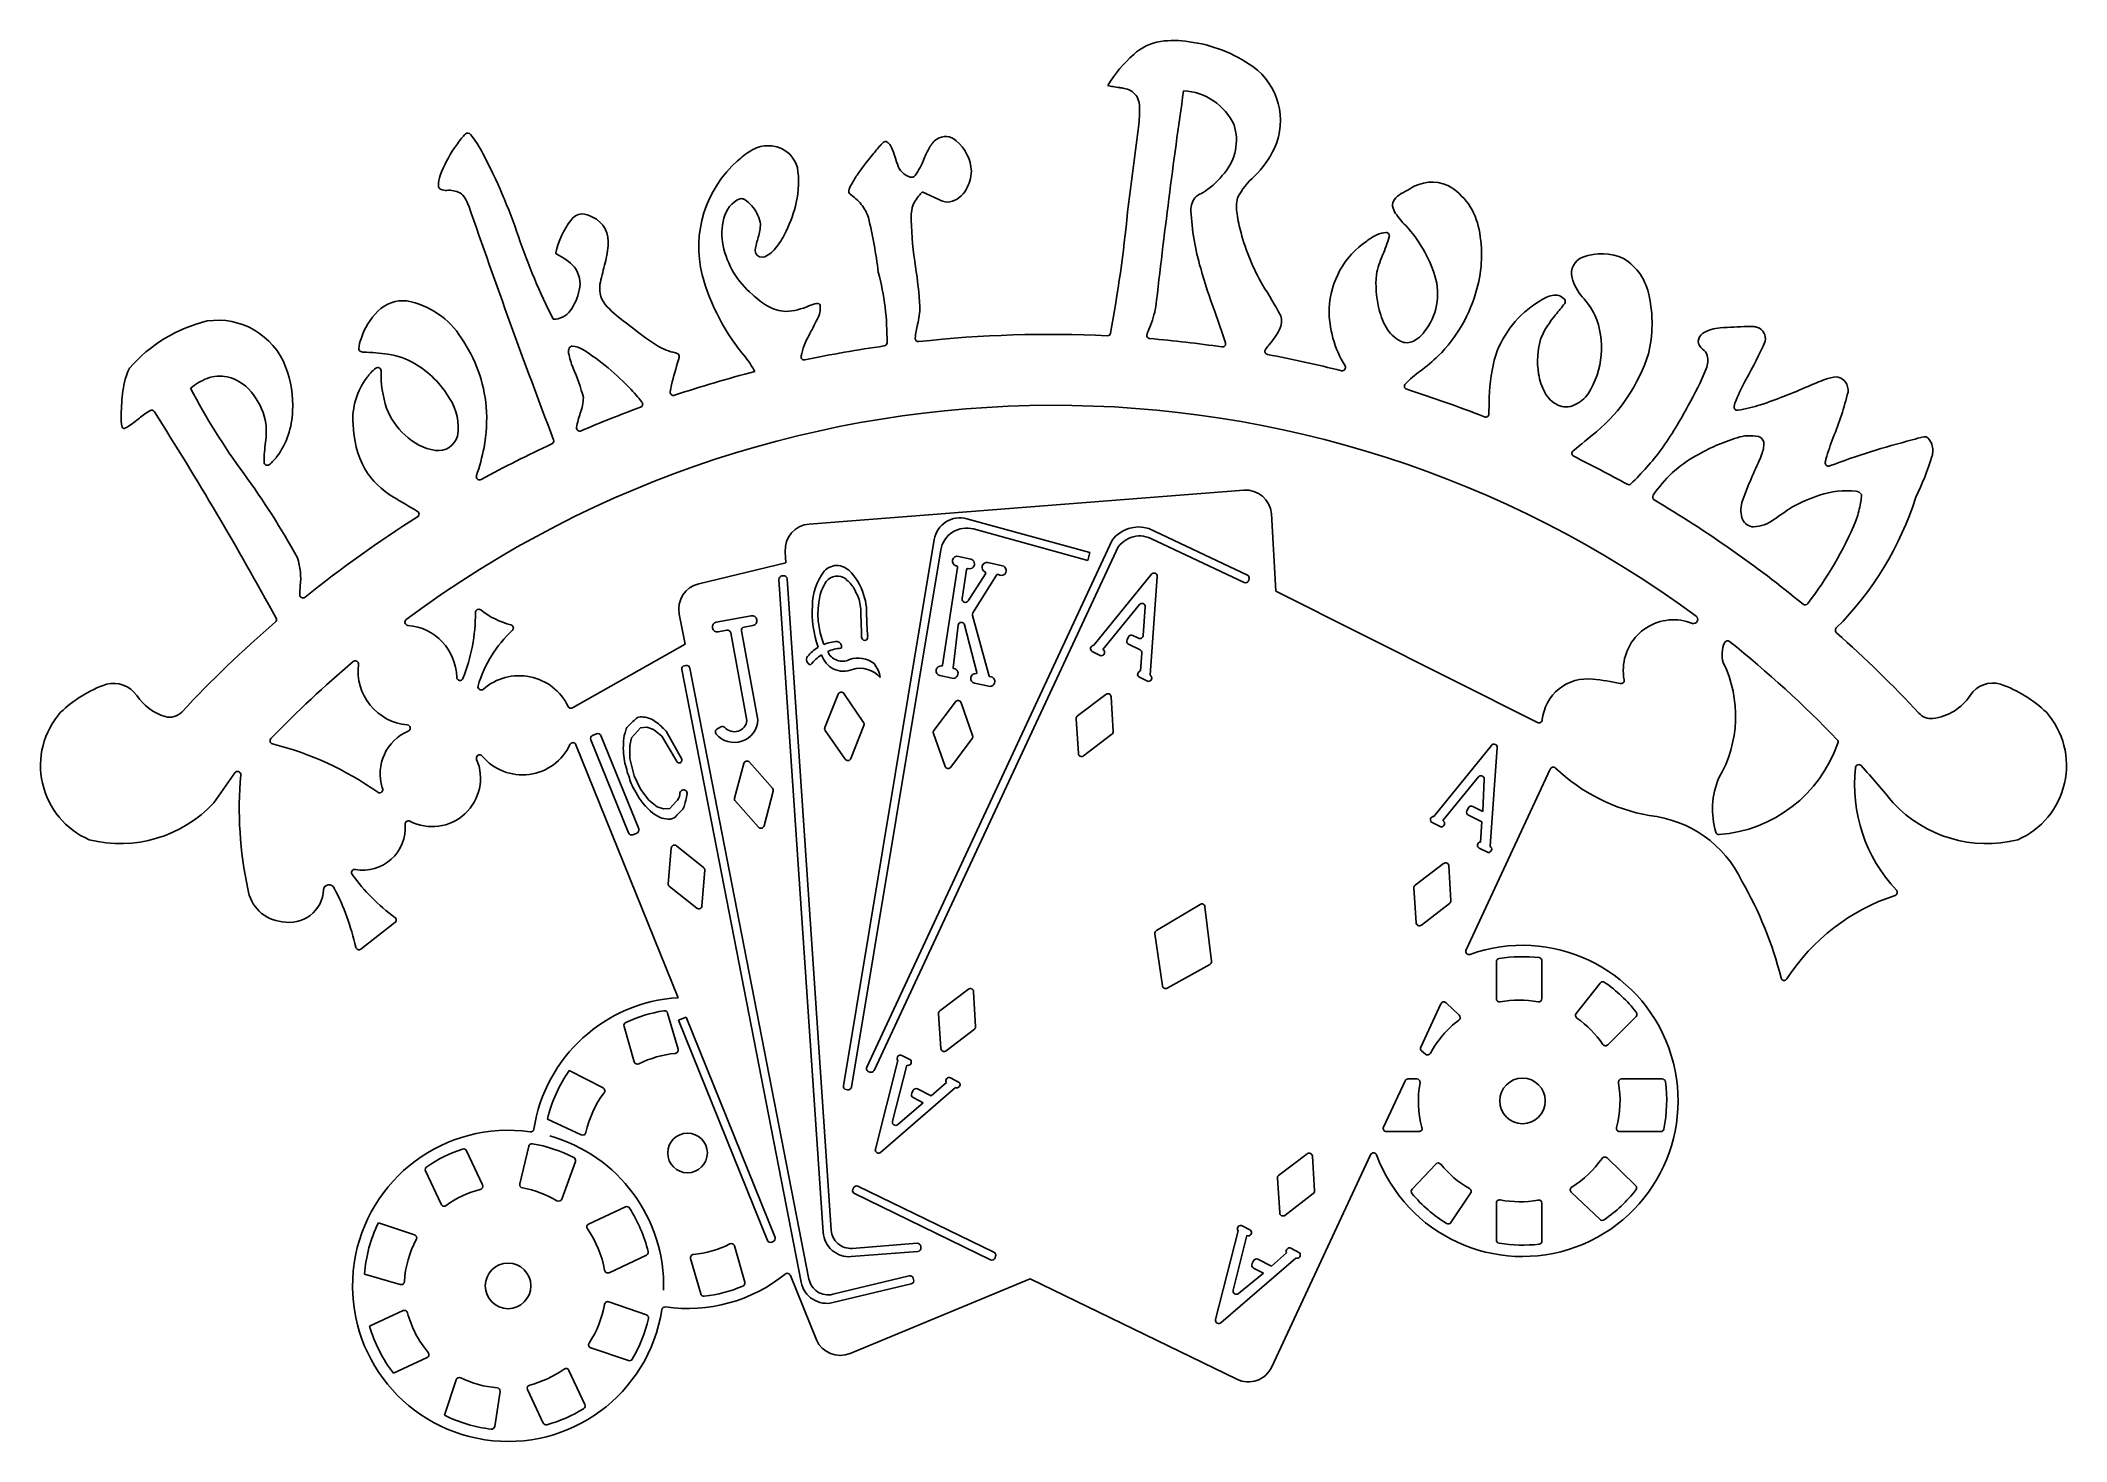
# Model space of a CAD drawing. Extents: x 0 to 14, y 0 to 9.7.
import ezdxf

# ---------------------------------------------------------------- set-up
doc = ezdxf.new("R2010")
doc.units = 0
doc.layers.add('WHITE', color=7, linetype='CONTINUOUS')

msp = doc.modelspace()

# ---------------------------------------------------------------- linework, layer by layer
at = {"layer": 'WHITE', "linetype": 'CONTINUOUS'}
for p, q in [((5.306015, 6.330828), (8.305669, 6.564779)), ((6.394503, 6.367359), (7.242317, 6.134807)), ((7.228939, 6.080149), (6.439754, 6.296619)), ((8.330558, 5.978068), (7.650046, 6.299907)), ((8.497125, 6.402234), (8.527642, 5.867528)), ((5.542074, 2.45454), (6.169331, 6.223323)), ((7.396595, 6.219512), (5.702747, 2.583954)), ((7.663806, 6.231176), (8.307915, 5.926553)), ((4.543808, 5.91875), (5.145581, 6.063065)), ((5.145581, 6.063065), (5.140422, 6.139206)), ((6.214581, 6.152583), (5.597513, 2.445014)), ((5.753734, 2.560198), (7.42369, 6.144474)), ((6.226257, 5.356115), (6.329926, 6.030421)), ((6.335569, 6.10765), (6.420484, 6.089076)), ((6.390873, 6.01565), (6.361252, 5.816185)), ((6.539638, 6.064269), (6.639005, 6.042533)), ((7.242317, 6.134807), (7.228939, 6.080149)), ((5.096955, 5.948616), (5.402209, 1.442843)), ((5.129107, 5.973347), (5.117883, 5.972586)), ((5.457562, 1.457984), (5.153077, 5.952419)), ((6.402395, 5.800652), (6.522487, 5.986141)), ((6.598773, 5.9786), (6.436486, 5.71684)), ((7.66864, 5.983916), (7.270809, 5.493887)), ((7.658987, 5.287228), (7.708549, 5.968101)), ((8.339001, 5.94015), (8.342404, 5.950985)), ((7.333763, 5.464338), (7.585733, 5.774701)), ((7.625642, 5.758887), (7.61128, 5.561585)), ((8.527642, 5.867528), (10.333053, 4.961444)), ((4.44967, 5.501297), (4.409114, 5.709259)), ((4.905138, 5.69752), (4.664463, 5.652975)), ((4.676748, 5.586603), (4.738268, 5.597989)), ((4.855902, 5.619761), (4.917423, 5.631147)), ((6.33399, 5.632605), (6.298741, 5.339243)), ((6.463657, 5.306251), (6.378107, 5.635578)), ((6.433893, 5.699095), (6.547061, 5.281819)), ((3.673121, 5.06298), (4.44967, 5.501297)), ((4.764487, 5.57996), (4.876461, 4.974964)), ((4.951656, 4.978773), (4.837873, 5.593542)), ((7.509877, 5.552088), (7.499814, 5.531963)), ((7.510002, 5.501714), (7.589965, 5.462351)), ((7.578902, 5.543032), (7.539939, 5.562212)), ((5.250993, 1.098459), (4.426478, 5.326352)), ((4.444255, 5.352743), (4.455297, 5.354897)), ((4.481688, 5.33712), (5.303956, 1.12075)), ((7.259752, 5.450519), (7.319823, 5.422322)), ((7.602469, 5.440531), (7.59345, 5.31664)), ((6.292416, 5.266508), (6.207502, 5.285082)), ((6.546353, 5.210961), (6.446986, 5.232696)), ((7.584976, 5.27341), (7.645047, 5.245212)), ((5.414048, 4.926675), (5.506135, 5.156178)), ((5.545608, 5.160474), (5.680711, 4.962306)), ((6.166499, 4.906058), (6.314848, 5.103908)), ((6.354087, 5.097841), (6.433298, 4.871458)), ((7.354024, 5.155456), (7.156888, 5.006161)), ((7.403814, 4.899362), (7.390071, 5.138808)), ((4.079968, 4.856244), (4.141212, 4.925097)), ((4.141212, 4.925097), (4.185967, 4.928826)), ((4.185967, 4.928826), (4.230042, 4.913025)), ((4.230042, 4.913025), (4.287641, 4.867712)), ((4.426162, 4.708741), (4.31777, 4.901813)), ((4.694939, 4.930823), (4.669037, 4.915444)), ((5.553619, 4.707971), (5.416451, 4.905461)), ((5.683058, 4.941395), (5.593037, 4.71257)), ((7.148021, 4.98674), (7.163882, 4.746812)), ((3.695825, 4.808181), (4.401363, 3.062324)), ((4.059404, 4.199312), (3.799044, 4.842334)), ((3.810589, 4.871262), (3.837589, 4.883534)), ((3.867755, 4.871494), (4.128891, 4.226556)), ((4.067317, 4.801735), (4.079968, 4.856244)), ((4.067997, 4.713424), (4.067317, 4.801735)), ((4.287641, 4.867712), (4.38965, 4.695737)), ((6.244709, 4.658684), (6.163329, 4.884945)), ((6.430153, 4.850652), (6.283974, 4.652923)), ((7.200038, 4.730452), (7.395055, 4.880228)), ((9.617135, 4.313543), (10.014966, 4.803571)), ((10.054875, 4.787757), (10.005313, 4.106884)), ((4.096891, 4.593604), (4.067997, 4.713424)), ((4.854551, 4.678408), (4.79112, 4.439392)), ((5.051452, 4.507256), (4.893205, 4.687482)), ((9.839591, 3.391565), (10.421142, 4.639765)), ((1.195976, 4.40572), (1.341401, 4.613987)), ((4.140792, 4.500911), (4.096891, 4.593604)), ((4.198813, 4.424438), (4.140792, 4.500911)), ((4.994867, 4.248696), (5.056331, 4.486787)), ((9.92516, 4.58586), (9.680089, 4.283994)), ((9.955182, 4.347942), (9.965106, 4.570677)), ((4.255832, 4.380149), (4.198813, 4.424438)), ((4.299433, 4.364765), (4.255832, 4.380149)), ((4.343776, 4.368559), (4.299433, 4.364765)), ((4.385615, 4.413057), (4.343776, 4.368559)), ((4.392884, 4.32217), (4.426743, 4.355162)), ((4.796089, 4.418629), (4.956303, 4.239329)), ((9.84614, 4.351618), (9.856203, 4.371743)), ((9.886264, 4.381868), (9.955182, 4.347942)), ((4.115896, 4.19703), (4.08812, 4.186673)), ((9.666149, 4.241978), (9.606078, 4.270175)), ((9.949895, 4.275309), (9.856327, 4.321369)), ((9.939776, 4.136295), (9.949895, 4.275309)), ((4.332083, 3.848621), (4.353045, 4.09502)), ((4.389537, 4.110669), (4.576676, 3.96066)), ((9.991373, 4.064868), (9.931302, 4.093065)), ((4.585035, 3.941349), (4.565848, 3.696202)), ((9.488112, 3.839081), (9.685249, 3.988376)), ((9.721296, 3.971728), (9.735038, 3.732282)), ((4.529497, 3.680281), (4.340583, 3.829036)), ((9.495107, 3.579732), (9.479245, 3.81966)), ((8.003689, 3.70616), (7.702596, 3.526534)), ((8.081918, 3.313855), (8.037561, 3.689476)), ((9.72628, 3.713149), (9.531263, 3.563372)), ((2.211234, 3.397704), (2.446543, 3.580711)), ((7.691853, 3.504006), (7.743641, 3.144209)), ((7.776873, 3.127765), (8.070534, 3.291567)), ((10.048835, 3.309935), (10.048835, 3.055766)), ((10.363547, 3.056028), (10.363547, 3.316427)), ((6.20788, 2.971058), (6.405017, 3.120353)), ((6.441064, 3.103706), (6.454806, 2.864259)), ((10.765943, 3.163445), (10.600456, 2.953264)), ((4.328855, 2.95658), (4.400632, 2.706268)), ((6.214875, 2.711709), (6.199013, 2.951637)), ((9.666551, 3.020164), (9.527526, 2.72177)), ((9.79226, 2.942115), (9.702398, 3.027017)), ((4.098183, 2.619269), (4.028125, 2.863592)), ((4.455748, 2.927746), (4.403596, 2.90667)), ((4.403596, 2.90667), (5.0177, 1.387063)), ((5.069853, 1.408139), (4.455748, 2.927746)), ((6.446048, 2.845126), (6.251031, 2.695348)), ((10.817991, 2.736788), (11.012913, 2.93171)), ((6.004354, 2.632906), (5.945848, 2.66422)), ((9.533168, 2.69528), (9.55895, 2.672889)), ((3.649844, 2.559961), (3.882874, 2.439299)), ((5.713639, 2.554057), (5.723837, 2.549306)), ((5.917683, 2.629437), (5.762528, 2.017617)), ((5.880728, 2.209119), (5.978997, 2.596619)), ((5.571042, 2.426618), (5.559994, 2.428756)), ((5.799058, 1.995069), (6.315357, 2.441699)), ((6.024009, 2.423068), (6.013886, 2.402974)), ((6.147197, 2.385482), (6.05435, 2.432977)), ((6.25261, 2.476671), (6.147197, 2.385482)), ((6.340715, 2.477985), (6.282208, 2.509299)), ((9.418939, 2.488705), (9.27043, 2.169956)), ((9.499981, 2.501703), (9.439334, 2.501703)), ((11.193555, 2.501703), (10.913772, 2.501703)), ((6.09212, 2.337837), (5.917258, 2.186571)), ((6.023733, 2.37282), (6.09212, 2.337837)), ((3.73281, 2.116194), (3.498962, 2.225107)), ((9.290825, 2.137954), (9.513751, 2.137954)), ((10.900002, 2.137954), (11.183505, 2.137954)), ((3.050661, 1.770127), (2.940611, 2.00613)), ((3.308803, 1.777114), (3.369959, 2.03754)), ((8.499464, 0.515209), (9.181238, 1.978521)), ((8.546322, 1.836127), (8.743458, 1.985422)), ((8.779505, 1.968774), (8.793248, 1.729328)), ((2.658129, 1.867242), (2.765546, 1.636887)), ((3.691725, 1.931892), (3.597443, 1.672854)), ((9.631013, 1.914598), (9.467118, 1.741063)), ((11.010445, 1.765902), (10.812949, 1.956673)), ((5.611575, 1.748983), (5.60743, 1.73849)), ((5.618533, 1.70998), (6.557528, 1.254323)), ((6.580601, 1.30565), (5.642324, 1.760958)), ((8.553316, 1.576777), (8.537455, 1.816706)), ((8.78449, 1.710194), (8.589472, 1.560417)), ((9.735776, 1.510606), (9.870858, 1.712625)), ((10.565724, 1.720361), (10.764435, 1.531747)), ((3.783602, 1.500274), (4.037171, 1.618515)), ((10.048835, 1.644376), (10.048835, 1.390207)), ((10.363547, 1.383714), (10.363547, 1.644114)), ((2.581041, 1.425451), (2.332005, 1.508172)), ((8.266246, 1.453552), (8.111091, 0.841731)), ((8.231982, 1.043842), (8.32756, 1.420734)), ((8.352918, 1.45702), (8.294411, 1.488334)), ((4.18179, 1.284599), (3.924849, 1.164785)), ((4.557273, 1.018232), (4.487215, 1.262554)), ((4.789807, 1.349049), (4.861584, 1.098737)), ((5.046991, 1.374633), (5.057422, 1.378848)), ((5.595793, 1.275554), (6.056405, 1.311479)), ((6.051509, 1.367518), (5.602751, 1.332518)), ((6.076982, 1.336702), (6.075585, 1.347877)), ((6.588805, 1.267785), (6.592232, 1.278626)), ((8.147621, 0.819184), (8.663921, 1.265813)), ((8.601174, 1.300785), (8.49576, 1.209596)), ((8.689278, 1.3021), (8.630771, 1.333413)), ((2.235362, 1.153838), (2.483369, 1.082849)), ((5.175679, 1.146272), (5.355573, 0.701123)), ((5.467943, 1.015313), (5.996447, 1.142057)), ((5.588859, 0.608052), (6.83018, 1.122016)), ((6.022839, 1.127867), (6.026709, 1.117226)), ((6.83018, 1.122016), (8.25772, 0.429287)), ((8.440684, 1.161951), (8.268028, 1.020887)), ((8.372573, 1.247182), (8.36245, 1.227088)), ((8.372297, 1.196935), (8.440684, 1.161951)), ((8.49576, 1.209596), (8.402914, 1.257092)), ((6.01081, 1.087657), (5.469642, 0.957876)), ((2.502272, 0.90278), (2.271821, 0.795319)), ((3.922565, 0.963699), (4.18218, 0.874267)), ((2.435742, 0.470404), (2.668479, 0.578931)), ((4.058178, 0.558083), (3.798373, 0.645046)), ((2.869149, 0.426059), (2.787707, 0.180717)), ((3.647362, 0.490499), (3.757411, 0.254496)), ((3.13483, 0.104192), (3.17188, 0.344371)), ((3.469441, 0.127378), (3.362025, 0.357733))]:
    msp.add_line(p, q, dxfattribs=at)
for centre, radius in [((10.229376, 2.350071), 0.157229), ((4.466247, 1.990676), 0.136657), ((3.227411, 1.07361), 0.157229)]:
    msp.add_circle(centre, radius, dxfattribs=at)
for centre, radius, start, end in [((7.787016, 9.311311), 0.354195, 99.132856, 132.88273), ((7.821258, 8.990225), 0.676863, 80.973343, 97.680443), ((7.805706, 8.693075), 0.973275, 54.709968, 82.814003), ((8.140193, 8.88987), 0.903775, 131.107296, 148.831943), ((8.099384, 9.114821), 0.459384, -24.347459, 54.218793), ((7.397135, 9.431658), 0.079984, -112.230308, -99.590908), ((7.503784, 9.879977), 0.540665, -102.820853, -100.730259), ((7.516774, 9.951626), 0.613479, -100.676357, -98.626306), ((7.592, 10.467296), 1.134604, -98.476327, -97.339124), ((7.306224, 8.232878), 1.118016, 81.59369, 82.763064), ((7.431065, 9.068515), 0.27311, 77.273242, 81.874036), ((7.46297, 9.215254), 0.122954, 30.671328, 76.711379), ((7.410944, 9.200792), 0.175646, -1.242694, 26.066871), ((57.435791, 2.202332), 50.054413, 171.823712, 173.545967), ((7.866729, 8.911998), 0.40971, 24.901298, 86.7198), ((6.409333, 9.199054), 1.177217, -7.194282, -0.100811), ((3.489762, 8.516135), 0.753659, 139.77712, 147.097179), ((3.009823, 8.926366), 0.12234, 128.358525, 141.322978), ((2.949409, 9.005996), 0.0225, 37.251956, 133.569707), ((2.31356, 8.499591), 0.835359, 27.734317, 38.50009), ((6.097126, 8.678556), 0.399836, 134.553633, 138.141792), ((5.832396, 8.947443), 0.0225, 59.709239, 134.553152), ((5.813258, 8.914681), 0.060442, 28.579498, 59.708814), ((6.290121, 8.845433), 0.175109, 126.238175, 151.327331), ((6.246695, 8.895273), 0.109381, 47.645037, 123.322695), ((6.131359, 8.750756), 0.294131, 2.886586, 50.009104), ((160.573485, -10.952017), 154.29836, 172.551059, 172.763855), ((7.906767, 8.978446), 0.348133, -40.367307, 17.737836), ((3.64105, 8.397864), 0.945081, 146.05937, 159.003629), ((-0.461497, 7.041219), 3.97029, 18.700607, 27.725549), ((5.335734, 8.243453), 0.79207, 131.448682, 194.112207), ((5.184297, 8.442286), 0.543093, 121.165745, 133.359397), ((5.024292, 8.712002), 0.229515, 93.041988, 121.832328), ((5.025552, 8.734659), 0.206971, 16.050969, 93.723165), ((7.328679, 7.562542), 2.061134, 140.33315, 145.204453), ((7.229555, 7.668124), 1.91752, 138.234114, 140.87102), ((5.094758, 8.584932), 0.850865, 15.604011, 24.931077), ((6.039902, 8.849393), 0.130582, -164.18438, -106.642528), ((5.672137, 9.002449), 0.452261, -36.184307, -19.752985), ((6.786182, 8.565284), 0.744799, 150.728575, 157.558747), ((7.941681, 9.18958), 0.633889, -46.204351, -24.62712), ((2.9484, 8.665789), 0.20243, 159.556418, 180.035036), ((4.591837, 8.691315), 0.640563, -12.720013, 9.032965), ((5.719919, 8.59756), 0.144761, 148.217531, 166.69523), ((6.530777, 8.153856), 1.068897, 146.826725, 150.893448), ((6.010251, 8.759631), 0.036188, -102.362025, -41.946948), ((6.171702, 8.769424), 0.253445, -31.18957, -0.871714), ((7.664892, 9.153443), 0.646184, -54.505905, -38.298477), ((8.69323, 8.368259), 0.479791, 130.695354, 153.667121), ((9.604551, 8.419047), 0.271177, 66.318413, 124.123884), ((2.776161, 8.666287), 0.030198, -178.820181, -112.19639), ((2.800546, 8.761544), 0.12831, -106.197988, -88.090996), ((2.819225, 8.461461), 0.172446, 64.32597, 94.791587), ((2.844194, 8.530543), 0.099644, 28.035354, 60.052067), ((2.572772, 8.385008), 0.407622, 20.185226, 28.159727), ((4.90867, 8.39612), 0.196606, 114.354795, 166.894594), ((4.83678, 8.548773), 0.028006, 74.408239, 109.150125), ((4.824804, 8.505233), 0.073163, 57.303109, 74.539366), ((4.747399, 8.391767), 0.210498, 40.217571, 56.256288), ((4.28445, 8.766296), 0.956931, -25.660791, -13.046821), ((5.600939, 8.625696), 0.0225, 166.694887, 233.665351), ((5.292755, 8.206699), 0.497631, 41.477031, 53.66444), ((5.449149, 8.362035), 0.27787, 17.549465, 38.837155), ((6.230079, 8.448186), 0.22281, 135.91716, 162.503898), ((6.209707, 8.502229), 0.172351, 138.423335, 144.139318), ((6.088813, 8.610646), 0.010005, 78.920465, 143.443293), ((9.500385, 15.880383), 8.020731, -115.157282, -114.213006), ((6.267596, 8.686132), 0.133534, -115.151727, -85.838233), ((6.238397, 8.718899), 0.170445, -76.810819, -28.269627), ((8.065012, 8.503287), 0.124209, 135.108489, 184.857306), ((8.066883, 8.476283), 0.145685, 113.531937, 128.086365), ((7.92425, 8.798239), 0.206455, -65.849983, -55.872736), ((8.497714, 8.516837), 0.243131, 164.676886, 191.079148), ((9.391239, 8.533319), 0.05921, 141.692564, 189.458207), ((9.484279, 8.455117), 0.180731, 120.358123, 140.522334), ((10.093398, 7.398399), 1.400432, 117.238583, 120.011585), ((9.499328, 8.286879), 0.436628, 10.001401, 60.630179), ((61.834305, 28.973017), 62.328362, -160.849016, -159.270785), ((4.078732, 8.100245), 0.530346, 142.057758, 169.040101), ((3.746658, 8.365753), 0.105339, 96.267126, 144.890857), ((3.732058, 8.315726), 0.154768, 59.678107, 88.852), ((3.729476, 8.277636), 0.189714, -8.251564, 64.819563), ((5.126915, 8.33445), 0.423281, 165.462571, 191.380876), ((4.714207, 8.352854), 0.2611, 13.702063, 42.035297), ((4.72334, 8.39408), 0.245405, -17.326621, 4.820338), ((2.469584, 7.658027), 3.338774, 7.077358, 13.647807), ((6.338546, 8.441734), 0.329265, 167.112546, 182.354518), ((8.783455, 8.5258), 2.775611, -177.985013, -171.274602), ((-2.949527, 9.530768), 10.505923, -10.320997, -5.722254), ((9.559596, 8.561443), 1.619803, -177.570155, -163.306549), ((9.31756, 8.629575), 1.07039, -171.432583, -164.372257), ((9.463463, 8.548776), 0.133034, -169.086593, -146.129385), ((9.871626, 8.834404), 0.631192, -145.250724, -135.270344), ((7.368769, 9.687727), 4.295124, -161.349724, -153.083543), ((5.294322, 8.372822), 0.594986, -168.177783, -129.776358), ((5.986682, 8.005015), 1.076491, 162.930792, 167.730797), ((4.601151, 8.609933), 0.603765, -37.213327, -25.300508), ((9.676508, 8.703161), 1.436124, -165.402827, -149.786243), ((9.491385, 7.790877), 0.597144, 124.416545, 177.367113), ((9.427451, 7.914991), 0.458951, 116.229827, 126.590235), ((9.28895, 8.200562), 0.141585, 90.464973, 117.029205), ((8.31811, 8.601317), 1.032447, -23.783616, -16.194544), ((9.287983, 8.319643), 0.0225, -16.194551, 90.463447), ((8.727472, 7.752518), 0.943757, 17.944648, 42.506938), ((9.075858, 8.188101), 0.871142, -15.640415, 11.562466), ((3.569887, 8.201708), 0.011845, -176.938886, -126.21276), ((3.381415, 7.810117), 0.422946, 43.994851, 64.591298), ((5.979038, 7.553053), 2.160536, 164.900225, 168.526328), ((3.141025, 8.320187), 0.779331, -15.198529, -5.13695), ((5.004794, 8.218885), 0.071582, 167.994067, 197.870681), ((4.982086, 8.22424), 0.053005, -148.972298, -71.150681), ((4.885346, 8.391174), 0.245144, -62.323408, -36.666261), ((9.832005, 7.933833), 0.622065, 156.191622, 169.143273), ((10.683965, 8.061309), 0.116789, 108.749645, 195.724808), ((10.775813, 7.824025), 0.371159, 65.851785, 110.402063), ((10.729906, 7.839903), 0.378556, 9.84482, 58.508402), ((3.530226, 7.988452), 0.193632, -13.1873, 36.5971), ((4.034243, 7.954859), 0.174815, 170.795725, 225.374317), ((5.967934, 8.424176), 1.449408, -165.052692, -139.389734), ((4.034769, 7.606893), 1.808296, -0.805532, 14.819025), ((3.109721, 7.638736), 2.967069, 3.700497, 9.036263), ((11.895218, 9.186672), 4.037232, -164.328855, -159.859791), ((5.666721, 6.21216), 3.285255, 28.252684, 32.564906), ((9.931563, 7.986092), 0.713448, 174.780027, 192.835457), ((9.218728, 7.920278), 0.424791, -38.463016, 16.832597), ((10.87444, 8.108445), 0.312973, -165.41947, -137.891564), ((2.503138, 7.625842), 0.245834, 83.855823, 134.951204), ((2.423582, 7.311361), 0.568841, 32.269819, 79.27407), ((3.381693, 8.008189), 0.343064, -37.048997, -10.736645), ((5.303329, 8.313467), 0.556945, -134.400187, -120.675263), ((5.151341, 8.055897), 0.257877, -120.827279, -91.434803), ((5.128749, 8.213222), 0.415434, -87.774151, -65.085727), ((5.416501, 7.56724), 0.291865, 101.68505, 112.724109), ((5.362335, 7.824166), 0.02931, 66.847556, 99.714701), ((5.212151, 7.826048), 0.170265, -28.079842, 4.257274), ((5.365127, 7.836588), 0.016949, 7.115877, 58.990984), ((8.924108, 8.216412), 1.024996, -45.079887, -14.877436), ((10.717326, 7.258687), 0.713714, 122.011832, 160.539264), ((10.566192, 7.520822), 0.411465, 115.109274, 123.516429), ((10.486264, 7.692403), 0.222183, 103.583464, 115.221424), ((10.455058, 7.825968), 0.085031, 40.786761, 104.281665), ((9.550059, 8.561849), 1.201496, -40.922686, -36.122424), ((10.502404, 7.866816), 0.0225, -36.122414, 40.788465), ((10.174331, 7.478937), 0.628534, 27.885463, 41.886867), ((10.250298, 7.71384), 0.873675, -13.887702, 12.613585), ((1.393867, 6.726492), 1.034359, 103.61472, 138.938377), ((1.223954, 7.235556), 0.501654, 21.089839, 98.432739), ((2.646736, 7.474002), 0.45478, 134.239359, 162.675246), ((3.536488, 7.894205), 0.150862, -89.066301, -37.919), ((4.503439, 8.393347), 0.816901, -136.443017, -124.40071), ((5.555987, 9.546142), 2.372703, -129.652044, -123.134468), ((0.619162, 10.132418), 5.309757, -28.112571, -26.708933), ((6.678855, 7.55523), 0.6436, 166.298889, 174.75445), ((5.415919, 7.858765), 0.655307, -13.330614, -2.495401), ((7.037785, 7.951595), 0.672142, -23.458596, -10.530833), ((4.032207, 6.259133), 4.353179, 17.692574, 20.681787), ((8.4476, 7.730027), 0.118979, -28.839735, 18.242195), ((9.630097, 7.808053), 0.735297, 179.200914, 211.668268), ((9.725488, 7.9317), 0.500491, -167.994877, -151.021693), ((10.986191, 7.331416), 0.689708, 139.992477, 155.886323), ((10.180612, 7.546421), 0.594133, -32.15646, 22.408204), ((12.012551, 1.206353), 6.491874, 92.037889, 93.695012), ((11.795344, 7.235444), 0.458879, 86.030935, 91.70415), ((11.822828, 7.616621), 0.076721, 68.244238, 86.803028), ((2.452804, 7.518639), 0.2568, 159.295652, 175.045207), ((2.074911, 7.045917), 1.006109, 5.347353, 34.45068), ((3.671345, 7.533617), 0.025112, 92.617592, 155.298438), ((3.660931, 7.403043), 0.155935, 58.212302, 86.592925), ((4.479347, 7.94905), 0.44773, -119.473607, -102.324078), ((5.786083, 7.368614), 0.549917, 151.568717, 167.209613), ((6.966552, -0.549864), 8.189529, 98.02304, 101.910298), ((5.820389, 7.581787), 0.0225, -81.978789, -0.805549), ((6.060356, 7.612013), 0.0225, 174.752847, 276.335484), ((6.966552, -0.549864), 8.189529, 87.224028, 96.335482), ((7.364268, 7.652529), 0.0225, -92.776054, -10.320999), ((7.658678, 7.632947), 0.022499, 159.48592, 265.165264), ((9.40939, 6.977888), 1.891749, 158.082458, 159.485801), ((6.966552, -0.549864), 8.18953, 81.657415, 85.165264), ((8.158049, 7.575268), 0.022501, -98.343204, 17.69257), ((8.837997, 7.264978), 0.468368, 140.187984, 144.703331), ((8.080416, 7.915546), 0.53031, -41.397879, -27.261493), ((9.500227, 7.80663), 0.242839, -151.087176, -117.807513), ((9.430757, 7.682218), 0.100443, -115.862523, -62.329274), ((9.379543, 7.78343), 0.21387, -62.770001, -36.553902), ((10.871815, 7.456455), 0.538463, 163.076908, 189.55298), ((11.50907, 7.593975), 0.0667, -178.891108, -123.212868), ((11.511952, 7.587688), 0.069748, 122.105585, 175.892317), ((11.607545, 7.436299), 0.248792, 93.079537, 122.223859), ((8.839139, 8.980003), 3.365496, -29.330258, -24.367753), ((11.82107, 7.608015), 0.08538, -11.20296, 69.289178), ((0.988552, 7.149744), 0.75218, -3.0416, 20.736323), ((2.218355, 7.54044), 0.021395, 178.985623, 235.280194), ((2.233263, 7.574942), 0.058712, -117.481509, -93.357061), ((2.201657, 6.120992), 1.395623, 81.927615, 88.843518), ((2.315464, 6.9635), 0.545511, 60.707128, 81.336378), ((2.230281, 6.84687), 0.68912, 30.585671, 59.274697), ((3.712932, 7.521349), 0.068305, 160.534436, 189.101872), ((4.138734, 7.599942), 0.501283, -169.726986, -157.409087), ((2.811912, 6.074617), 1.732483, 43.117176, 57.488291), ((9.252262, 5.997781), 5.065211, 163.174681, 165.213189), ((4.372202, 7.4618), 0.051165, 53.363323, 76.917967), ((4.389688, 7.489465), 0.018697, -1.425135, 45.748693), ((4.316692, 7.492501), 0.091754, -18.142429, -2.186734), ((4.214441, 6.993764), 0.814725, 28.49977, 36.706825), ((5.271753, 7.485376), 0.0225, 167.209204, 281.910302), ((8.474093, 7.522605), 0.0225, 144.704094, 259.421819), ((6.966552, -0.549864), 8.189529, 75.770415, 79.421812), ((8.985134, 7.410209), 0.0225, -104.229348, 31.668294), ((8.801399, 8.373138), 1.222851, -53.847613, -46.194064), ((11.176904, 7.175852), 1.177026, 164.193145, 178.507031), ((9.991186, 7.855953), 1.161796, -49.851279, -17.626913), ((11.415101, 7.462145), 0.095281, 19.96999, 52.930678), ((11.345224, 7.460176), 0.163122, -20.834989, 12.213898), ((1.04684, 7.197228), 0.480567, 154.260154, 173.746458), ((1.330748, 6.89811), 0.473435, 112.364375, 128.550424), ((1.238881, 7.098624), 0.253196, 78.952751, 110.403786), ((1.212922, 7.041397), 0.314672, 33.687593, 76.309415), ((2.633394, 7.053582), 0.477557, 142.501799, 184.174119), ((2.886037, 6.831936), 0.81322, 138.190368, 140.947727), ((2.496338, 7.181483), 0.289725, 129.098633, 138.337473), ((2.32781, 7.388866), 0.0225, -0.931884, 129.097401), ((3.16169, 7.375302), 0.811491, 179.068101, 197.62264), ((2.575991, 6.907926), 1.208006, 14.145771, 24.421664), ((4.614248, 7.223008), 0.268093, 165.410102, 175.887639), ((6.966552, -0.549864), 8.189529, 104.396123, 108.437841), ((9.437272, 7.281673), 0.0225, 135.863012, 252.490378), ((9.992133, 6.74328), 0.795635, 126.14872, 135.862998), ((10.734983, 7.426587), 0.398629, -171.416573, -151.871304), ((9.372009, 8.283608), 2.30118, -29.541354, -22.5223), ((13.266709, 6.529068), 1.695384, 151.753363, 157.229222), ((10.827782, 10.341627), 3.35457, -71.838995, -65.847058), ((13.160164, 5.082911), 2.398244, 110.583747, 113.590749), ((12.425375, 7.053506), 0.29516, 95.308091, 111.541675), ((12.380469, 7.252317), 0.096699, -6.413559, 79.512959), ((1.91229, 7.068559), 1.355301, 172.324536, 179.371129), ((4.952691, 9.305358), 4.414991, -152.523737, -143.49209), ((1.097924, 6.943242), 0.465146, 10.020708, 35.891418), ((6.992154, -0.343061), 7.493104, 53.697249, 126.605948), ((2.531385, 7.000629), 0.352289, -10.213713, 33.977557), ((1.979677, 7.058772), 1.099944, -10.476917, 4.218275), ((3.38314, 7.220136), 0.364623, -20.052354, -2.67006), ((6.966552, -0.549864), 8.18953, 110.178304, 113.266234), ((2.158582, 5.5087), 2.596402, 40.8762, 42.378981), ((3.329312, 6.518648), 1.050249, 38.478953, 41.013118), ((4.133872, 7.158142), 0.022501, -69.823103, 38.477992), ((4.369287, 7.24062), 0.0225, 175.887276, 288.437843), ((6.966552, -0.549864), 8.189529, 68.50931, 72.490379), ((15.940454, 7.007368), 5.943514, 178.079819, 179.194473), ((10.567613, 7.337685), 0.209114, -151.732846, -117.052114), ((10.52984, 7.273098), 0.134482, -115.234216, -64.012688), ((10.481848, 7.378883), 0.250621, -64.747125, -36.387504), ((8.66164, 8.603667), 3.077844, -34.846151, -28.204687), ((11.712526, 7.138374), 0.0225, 168.440986, 278.317491), ((11.918194, 7.096308), 0.232426, 157.498713, 168.44057), ((11.587871, 7.99103), 0.88422, -81.682503, -71.163206), ((10.302387, 7.776658), 2.239066, -22.301204, -13.82768), ((0.847885, 7.061948), 0.291606, 175.774467, 192.487033), ((0.575067, 7.002763), 0.012503, -161.989927, -71.945266), ((0.546449, 7.086004), 0.100525, -71.141374, -54.387987), ((0.131201, 7.721535), 0.859607, -56.553257, -50.103368), ((1.117611, 6.515663), 0.698428, 121.266323, 128.528546), ((0.766793, 7.093422), 0.0225, 32.421171, 121.266347), ((-20.533676, -6.435223), 25.256093, 28.670804, 32.421005), ((1.002039, 6.971404), 0.556444, -7.717941, 5.442343), ((1.180478, 7.125662), 0.559418, -36.135518, -1.62147), ((2.862179, 7.039795), 0.705387, -178.296174, -152.293902), ((2.869997, 7.324617), 0.519683, -157.962656, -133.184566), ((3.722766, 6.994358), 0.0225, 170.987011, 293.266238), ((4.220918, 6.915329), 0.526881, 160.048417, 170.985539), ((9.97503, 7.091242), 0.0225, -111.491799, -0.805529), ((2.707559, 6.738021), 1.164971, 172.172703, 178.987704), ((2.786677, 7.222052), 0.387992, -134.578349, -99.083688), ((2.745224, 6.975518), 0.13802, -98.2488, -15.703827), ((1.604652, 7.14668), 1.484814, -18.944857, -11.18109), ((6.966552, -0.549864), 8.189529, 114.816841, 118.64136), ((3.519809, 6.903819), 0.0225, -65.185594, 20.729215), ((-28.285454, 54.422419), 61.44053, -50.761523, -50.566737), ((12.128219, 5.59005), 1.400196, 107.348027, 120.083928), ((11.798607, 6.652143), 0.288142, 78.240012, 107.759902), ((11.844025, 6.88358), 0.052376, 15.82031, 75.279541), ((11.601886, 6.912515), 0.296576, -18.083259, -9.953086), ((11.790878, 6.880738), 0.104945, -10.699416, 9.389242), ((14.091253, 6.264578), 1.840605, 158.906779, 163.759217), ((14.286332, 1.568275), 5.514987, 104.350488, 110.56245), ((13.231634, 5.866791), 1.090057, 102.306544, 106.643347), ((13.006309, 6.898993), 0.033548, 46.991371, 102.064478), ((12.893574, 6.813681), 0.174523, 22.884743, 39.005718), ((12.913504, 6.836143), 0.147993, -15.82358, 17.867204), ((1.565266, 6.758205), 0.0225, 178.987661, 310.793957), ((1.362086, 6.99365), 0.333493, -49.206998, -42.931617), ((1.095104, 7.247015), 0.701551, -43.23032, -40.031154), ((10.592959, 6.81808), 0.0225, 129.236405, 243.794184), ((6.966552, -0.549864), 8.189529, 60.884978, 63.794184), ((9.507157, 8.122651), 2.110947, -45.835011, -37.244661), ((11.834627, 6.064512), 0.842635, 118.981633, 146.55509), ((14.35824, 5.569949), 2.767384, 154.328469, 160.839457), ((11.379894, 6.983985), 0.529787, -23.963256, -17.978768), ((12.341411, 6.752968), 0.0225, 172.205734, 290.562457), ((12.478424, 6.734219), 0.160791, 163.699584, 172.207668), ((11.166815, 7.386964), 1.979417, -26.101775, -17.37722), ((-3.050439, 3.441253), 5.506686, 28.834261, 36.009382), ((2.713151, 6.99691), 0.554393, -149.055241, -119.823272), ((3.030317, 6.657318), 0.0225, 161.054078, 298.641365), ((10.962234, 6.624532), 0.0225, -119.11573, -45.834994), ((-47.6641, -77.927868), 98.18819, 59.20727, 59.318829), ((8.317933, 6.385198), 0.179999, 5.430925, 93.906795), ((11.150293, 6.516518), 0.022499, 146.556901, 239.37181), ((6.966552, -0.549864), 8.18953, 50.59089, 59.371808), ((11.90812, 6.426793), 0.171844, 162.576167, 202.769037), ((14.957537, 2.132386), 5.180898, 123.627574, 125.292149), ((12.556516, 5.628414), 0.942364, 107.085391, 119.785284), ((12.473576, 5.950826), 0.610008, 84.510811, 108.536129), ((10.816875, 7.191658), 2.23217, -44.991999, -17.616991), ((11.802873, 6.606974), 0.770979, -19.288936, -10.866038), ((12.520589, 6.501036), 0.05812, 34.526418, 78.749113), ((11.891273, 6.597059), 0.68233, -11.447743, -7.350176), ((12.384104, 6.532915), 0.185343, -7.174752, -2.206326), ((12.54682, 6.527619), 0.022566, -4.675504, 16.365746), ((6.966552, -0.549864), 8.189529, 122.202607, 128.879992), ((2.590241, 6.3989), 0.0225, -57.799113, 59.207271), ((5.320011, 6.151373), 0.180001, 94.459635, 183.875817), ((6.346889, 6.193771), 0.18, 74.661407, 170.5506), ((6.392139, 6.123031), 0.18, 74.661238, 170.5506), ((7.581005, 6.077857), 0.232536, 72.72835, 142.47024), ((11.829034, 6.398883), 0.088253, -154.065982, -93.38035), ((11.805738, 6.582414), 0.272234, -86.189371, -54.378207), ((10.123447, 7.372612), 2.614441, -37.492202, -22.970806), ((7.58685, 6.068456), 0.18, 64.688889, 155.018643), ((1.347866, 5.957005), 0.448085, -6.76768, 18.206255), ((5.500573, 5.919967), 0.125112, 86.024137, 137.178769), ((5.483117, 5.899291), 0.147814, 39.315306, 79.817747), ((6.328357, 6.07468), 0.03375, 77.661239, 251.820898), ((6.320241, 6.03291), 0.01, -14.412846, 103.967396), ((6.400765, 6.014181), 0.01, 73.389653, 171.553167), ((6.413272, 6.056105), 0.033751, -106.611435, 77.661586), ((6.532426, 6.031299), 0.033751, 77.661239, 245.225097), ((6.631793, 6.009563), 0.03375, -124.088874, 77.661224), ((3.447793, 5.781365), 1.659516, 175.755135, 177.846031), ((4.585785, 5.743713), 0.179999, 103.485801, 191.035195), ((5.119404, 5.950137), 0.0225, 93.87607, 183.875709), ((5.130628, 5.950898), 0.0225, 3.87607, 93.875709), ((5.732134, 5.761887), 0.404535, 143.059312, 179.222543), ((5.676472, 5.762185), 0.305314, 145.782644, 166.85982), ((5.499714, 5.877996), 0.094097, 51.363501, 143.570341), ((5.368116, 5.726537), 0.294686, 33.115423, 49.763652), ((5.301804, 5.727058), 0.397641, 13.669809, 41.963835), ((4.958985, 5.548473), 0.7384, 19.738714, 27.334343), ((6.514092, 5.991575), 0.01, -32.914581, 65.224859), ((6.607272, 5.97333), 0.010001, 55.912671, 148.198068), ((7.686108, 5.969734), 0.0225, -4.161997, 140.928409), ((8.317535, 5.946893), 0.0225, -115.3112, -17.43879), ((8.320938, 5.957728), 0.0225, -17.438512, 64.687738), ((1.811933, 5.842892), 0.0225, 177.845356, 308.879995), ((3.024851, 5.719787), 0.0225, 51.96868, 180.342449), ((3.386753, 6.182479), 0.564915, -128.031312, -104.328836), ((6.051385, 5.72276), 0.725123, 176.472494, 199.523087), ((5.941842, 5.711562), 0.57535, 167.958306, 201.594561), ((5.145627, 5.701524), 0.517417, -1.656583, 10.729521), ((5.387286, 5.730824), 0.314126, 1.019849, 16.688433), ((9.719768, 5.81794), 4.019232, -178.837745, -176.542244), ((6.383508, 5.81288), 0.0225, 171.553346, 327.079681), ((7.603201, 5.76052), 0.0225, -4.163267, 140.929364), ((12.179987, 5.795018), 0.022501, -129.409978, -37.492207), ((6.966552, -0.549864), 8.189529, 130.75023, 137.019418), ((1.606045, 5.671261), 0.0225, -49.251243, 28.670805), ((2.537371, 5.654008), 0.022499, 126.604964, 265.236377), ((2.504948, 5.264927), 0.36793, 1.339713, 85.236422), ((1.801499, 5.712492), 1.200874, -21.843313, 0.341643), ((3.834653, 4.975243), 0.848787, 132.915582, 163.621961), ((3.241376, 5.613337), 0.0225, -47.084415, 75.67256), ((4.670606, 5.619789), 0.03375, 100.487211, 280.485542), ((4.742363, 5.575865), 0.0225, 10.485802, 100.486376), ((4.859997, 5.597637), 0.0225, 100.485802, 190.486376), ((4.91128, 5.664334), 0.033751, -79.513098, 100.485801), ((-13.738555, 4.903843), 19.417165, 1.932182, 2.31027), ((6.356329, 5.629921), 0.022501, 14.561204, 173.14839), ((6.455609, 5.704984), 0.0225, 148.20165, 195.173948), ((11.272372, 5.323114), 0.346985, 68.053277, 177.18527), ((11.409838, 5.673116), 0.029218, -105.447506, 50.404892), ((12.41139, 5.597589), 0.0225, 135.009322, 228.468482), ((5.515402, 5.233052), 0.287991, 120.796682, 140.126511), ((5.515402, 5.233052), 0.287992, 93.384045, 112.138092), ((5.55166, 5.177385), 0.297996, 95.189779, 113.209973), ((5.490948, 5.482292), 0.038969, -4.354074, 78.972172), ((5.524196, 5.479761), 0.005625, -84.810067, -4.359029), ((5.694001, 5.553919), 0.026829, 170.119655, 240.895238), ((5.691099, 5.545399), 0.018045, -124.218683, -14.569404), ((5.597667, 5.555927), 0.111916, -7.737189, 10.087667), ((7.270744, 5.47081), 0.023077, 89.839561, 241.555697), ((7.322652, 5.444704), 0.02256, -97.203769, 60.493956), ((7.519939, 5.521901), 0.0225, 153.436088, 243.790428), ((7.530002, 5.542026), 0.022499, 63.790274, 153.434977), ((7.588839, 5.563219), 0.0225, -116.209572, -4.164537), ((7.580028, 5.442164), 0.0225, -4.163267, 63.791399), ((11.816414, 5.429645), 0.208694, 157.184663, 195.043675), ((11.644788, 5.501844), 0.022499, 51.477105, 157.184681), ((6.992154, -0.343061), 7.493104, 43.786235, 51.479665), ((6.966552, -0.549864), 8.189529, 42.89735, 48.468485), ((6.992154, -0.343061), 7.493103, 130.183738, 136.124227), ((2.171815, 5.364325), 0.022499, -6.940414, 130.183836), ((2.564514, 5.316518), 0.373099, 173.058957, 264.966662), ((4.448562, 5.330659), 0.0225, 101.035211, 191.035759), ((4.459604, 5.332813), 0.0225, 11.035211, 101.035759), ((5.323841, 5.395309), 0.036993, 142.787333, 257.118341), ((5.55166, 5.177385), 0.297995, 122.42373, 142.389853), ((5.541753, 5.470363), 0.155494, -164.544109, -66.248219), ((5.53435, 5.491572), 0.10794, -158.07166, -62.544469), ((5.64317, 5.225586), 0.180158, 52.099455, 109.134597), ((5.655627, 5.146648), 0.188491, 41.783777, 105.775501), ((5.596573, 5.240888), 0.202053, 8.927551, 38.89084), ((6.214714, 5.318053), 0.033751, 81.259631, 257.661586), ((6.220697, 5.35697), 0.005624, -98.738329, -8.740364), ((6.299628, 5.299478), 0.03375, -102.338761, 83.147372), ((6.304326, 5.338572), 0.005625, 173.149136, 263.148392), ((7.595968, 5.293701), 0.023077, 96.264243, 241.555697), ((11.258624, 5.317589), 0.333582, 176.121427, 190.620507), ((10.856869, 5.005297), 0.843566, -30.40073, 26.029134), ((0.759862, 4.375539), 0.903383, 109.736416, 133.444905), ((0.501906, 5.031271), 0.200204, 35.644802, 103.610043), ((2.895271, 5.274055), 0.0225, -178.661188, -21.843298), ((3.041894, 5.208234), 0.0225, 163.620689, 311.182624), ((3.304005, 4.908644), 0.375566, 25.908628, 131.18265), ((6.454198, 5.265667), 0.033751, 84.147934, 257.661586), ((6.458213, 5.304837), 0.005625, -95.855017, 14.562098), ((6.553565, 5.243931), 0.03375, -102.338761, 91.564403), ((6.55249, 5.283291), 0.005625, -164.829751, -88.435106), ((7.647876, 5.267594), 0.02256, -97.203769, 60.493956), ((10.679697, 4.946552), 0.315866, 83.524034, 174.062459), ((10.564814, 3.72848), 1.539298, 77.282231, 84.38881), ((10.908642, 5.251962), 0.0225, -102.717773, 10.620484), ((13.476381, 5.047483), 0.186115, 73.41279, 147.33224), ((13.224446, 4.375539), 0.903383, 46.555133, 70.263602), ((0.963725, 5.345761), 0.358619, -146.52219, -106.72098), ((3.662061, 5.082574), 0.0225, -154.089741, -60.557742), ((5.527017, 5.1478), 0.0225, 34.284758, 158.139009), ((6.33285, 5.09041), 0.0225, 19.285359, 143.137232), ((7.367608, 5.137519), 0.0225, 3.284217, 127.137276), ((13.020582, 5.345761), 0.358619, -83.508599, -33.477755), ((0.557005, 4.663692), 0.557005, 138.684784, 246.625528), ((0.892914, 5.110048), 0.1125, -106.721165, -42.980579), ((2.664477, 4.607014), 0.320476, 113.119707, 197.360099), ((2.529806, 4.922445), 0.022501, -66.880232, 84.966608), ((4.220833, 4.829258), 0.196108, 156.322354, 178.202231), ((4.086963, 4.903154), 0.045988, 125.725205, 173.934618), ((4.520487, 4.49607), 0.639885, 128.685885, 136.01043), ((4.146716, 4.915659), 0.084078, 79.275899, 108.148908), ((4.152298, 4.846436), 0.152166, 51.979557, 86.208054), ((3.830536, 4.431974), 0.676865, 43.958752, 52.132228), ((4.680524, 4.896097), 0.0225, 120.699107, 219.895197), ((4.788542, 4.986399), 0.163292, -140.104718, -2.676725), ((4.706426, 4.911476), 0.0225, 42.377943, 120.699332), ((4.788542, 4.986399), 0.08866, -137.62266, -7.410456), ((5.43493, 4.918296), 0.022499, 158.137324, 214.78277), ((5.66212, 4.949632), 0.0225, -21.475067, 34.283339), ((6.184501, 4.89256), 0.0225, 143.137322, 199.782296), ((7.170472, 4.988224), 0.0225, 127.137276, 183.782289), ((7.381351, 4.898073), 0.0225, -52.477676, 3.284758), ((10.343146, 4.981554), 0.022501, -116.651599, -5.937424), ((13.048407, 5.10122), 0.1125, -137.102745, -83.508724), ((13.427302, 4.663692), 0.557005, -66.625513, 41.315212), ((1.607012, 4.834793), 0.022499, 136.12429, 256.05213), ((1.084115, 2.729407), 2.146848, 54.602542, 76.052143), ((3.326189, 4.961922), 0.362134, -140.168899, -24.937161), ((3.674964, 4.799751), 0.0225, 22.003799, 155.062838), ((3.819899, 4.850778), 0.0225, 114.442259, 202.042578), ((3.846899, 4.86305), 0.0225, 22.041622, 114.441847), ((4.563983, 4.789266), 0.541133, 175.108247, 189.956571), ((6.41206, 4.864028), 0.0225, -36.475069, 19.282115), ((10.032434, 4.78939), 0.0225, -4.163267, 140.929364), ((11.514968, 5.128834), 0.943967, -85.633491, -19.162076), ((12.385381, 4.826371), 0.022499, -19.164563, 43.786231), ((1.359849, 4.601106), 0.0225, -5.057093, 145.074701), ((2.702908, 4.576275), 0.333759, -117.349472, 23.013504), ((3.030814, 4.715554), 0.0225, 39.829285, 203.01337), ((4.953247, 4.897144), 0.94399, -167.678745, -160.235001), ((4.407908, 4.702233), 0.019379, -160.414988, 19.622401), ((4.876298, 4.672637), 0.022499, 41.284384, 165.137322), ((5.572099, 4.720807), 0.0225, -145.216591, -21.474654), ((6.265881, 4.666299), 0.022501, -160.217711, -36.4752), ((7.186333, 4.748296), 0.0225, -176.218279, -52.475068), ((10.441537, 4.630263), 0.0225, 46.604938, 155.018643), ((11.331841, 5.571866), 1.273361, -133.395978, -100.275379), ((13.583578, 4.532179), 1.062057, 173.582936, 223.257748), ((12.550534, 4.648365), 0.0225, 41.921984, 173.582954), ((6.992154, -0.343061), 7.493103, 39.3276, 41.923838), ((4.001433, 4.367358), 2.629406, 174.943195, 192.156521), ((2.340699, 4.497759), 0.0225, -125.396878, 37.292794), ((4.387975, 4.66575), 0.33483, -164.792927, -146.396671), ((4.51314, 4.690357), 0.455317, -152.546352, -128.920639), ((4.443649, 4.466738), 0.031261, 106.482331, 181.207942), ((4.438517, 4.471344), 0.025645, -23.595204, 98.38001), ((5.034545, 4.492411), 0.0225, -14.474748, 41.284384), ((9.942628, 4.571678), 0.0225, -2.549836, 140.927387), ((12.101041, 4.361642), 0.560228, 157.235986, 196.37523), ((0.5508, 5.009601), 0.883699, -104.066443, -43.106437), ((4.396987, 4.561354), 0.282132, -127.026821, -112.738195), ((4.334209, 4.472295), 0.078434, -49.048572, -4.545549), ((4.387593, 4.397535), 0.05769, -47.264001, -6.509417), ((4.133579, 4.504113), 0.331246, -19.967859, -7.464689), ((4.812867, 4.433621), 0.0225, 165.13797, 221.782289), ((9.866265, 4.341556), 0.022501, 153.434977, 243.789114), ((9.876327, 4.361681), 0.022499, 63.790428, 153.434949), ((13.433508, 5.009601), 0.883699, -136.89357, -75.933604), ((2.225452, 4.234979), 0.292268, -100.315499, 4.529677), ((2.539237, 4.259838), 0.0225, 62.651622, 184.52978), ((4.080259, 4.207756), 0.022501, -157.956911, -69.551544), ((4.108036, 4.218112), 0.0225, -69.553075, 22.042578), ((4.341853, 4.523816), 0.229101, -103.611459, -88.286911), ((4.341938, 4.3551), 0.060661, -83.598027, -32.877793), ((4.973081, 4.25432), 0.0225, -138.219484, -14.475069), ((9.61707, 4.290466), 0.023077, 89.839561, 241.554797), ((9.668978, 4.26436), 0.02256, -97.204396, 60.494215), ((11.02162, 3.522795), 0.800455, 25.470454, 84.042521), ((11.585125, 4.210042), 0.0225, -163.624756, -85.633531), ((4.375464, 4.093113), 0.0225, 51.284757, 175.138023), ((9.942294, 4.113356), 0.023077, 96.264699, 241.554797), ((9.994202, 4.08725), 0.02256, -97.204396, 60.494215), ((2.169087, 3.925298), 0.0225, 79.684798, 215.977777), ((4.562603, 3.943104), 0.0225, -4.473506, 51.284118), ((9.698833, 3.970439), 0.0225, 3.284758, 127.137276), ((1.692037, 3.849113), 0.263445, -172.263771, -95.164747), ((1.718319, 3.816504), 0.235144, -102.276191, -2.406971), ((1.991554, 3.803658), 0.038413, 23.082478, 175.564725), ((0.576825, 3.05977), 1.636672, 12.379219, 27.627037), ((3.231995, 4.696917), 1.335957, -144.022194, -126.040892), ((4.354502, 3.846714), 0.0225, 175.137323, 231.784419), ((9.501696, 3.821144), 0.0225, 127.137321, 183.781721), ((9.46858, 2.560488), 2.624089, 14.075854, 29.861302), ((12.793718, 3.788952), 0.0225, -71.854439, 43.256911), ((4.543417, 3.697958), 0.0225, -128.217711, -4.476243), ((8.015216, 3.686837), 0.0225, 6.735573, 120.817893), ((9.712575, 3.730993), 0.0225, -52.474106, 3.284217), ((13.240232, 2.426511), 1.411243, 108.145568, 147.153702), ((2.43273, 3.598472), 0.0225, -52.126693, 53.95996), ((7.714123, 3.507212), 0.022499, 120.819197, 188.190805), ((9.517558, 3.581216), 0.0225, -176.217711, -52.474106), ((2.197421, 3.415465), 0.0225, -167.620764, -52.12725), ((10.229376, 2.350071), 1.07361, -159.656979, 109.69426), ((9.859986, 3.382063), 0.0225, 155.019259, 289.694265), ((8.059573, 3.311216), 0.022499, -60.84547, 6.734837), ((10.071335, 3.309935), 0.0225, 99.349859, 180), ((10.229376, 2.350071), 0.995287, 83.408204, 99.349827), ((10.341047, 3.316427), 0.0225, 0, 83.408228), ((6.418601, 3.102416), 0.0225, 3.286759, 127.137276), ((7.765912, 3.147415), 0.022501, -171.808318, -60.847636), ((10.783621, 3.149526), 0.022499, 55.269006, 141.784597), ((10.229376, 2.350071), 0.995288, 37.898499, 55.2673), ((12.035704, 3.204155), 0.0225, -165.92414, -32.847137), ((4.466247, 1.990676), 1.07361, 93.464816, 171.187056), ((4.466247, 1.990676), 0.995288, 99.408228, 115.349885), ((4.307227, 2.950378), 0.0225, 16.000001, 99.406306), ((6.221464, 2.953121), 0.0225, 127.137321, 183.781721), ((9.686946, 3.010662), 0.0225, 46.625244, 155.018643), ((9.776808, 2.92576), 0.022499, -53.239727, 46.625244), ((10.071335, 3.055766), 0.0225, 180, 280.872291), ((10.206876, 2.350071), 0.696094, 79.238991, 100.872248), ((10.341047, 3.056028), 0.0225, -100.761852, 0), ((10.618134, 2.939345), 0.0225, 141.784597, 235.088664), ((10.997003, 2.94762), 0.0225, -45, 37.898548), ((4.049753, 2.869794), 0.0225, 115.34986, 196.000663), ((6.432343, 2.86297), 0.0225, -52.475068, 3.284217), ((10.206876, 2.350071), 0.696093, 126.761581, 151.778806), ((10.206876, 2.350071), 0.696094, 34.076474, 55.088569), ((4.444618, 1.984474), 0.696094, 95.23899, 116.872291), ((4.379003, 2.700066), 0.022501, -84.76101, 15.999961), ((5.936147, 2.64328), 0.023078, 65.142841, 216.858915), ((6.237326, 2.713193), 0.0225, -176.217711, -52.475657), ((9.547921, 2.712268), 0.0225, 155.019259, 229.026658), ((9.573703, 2.689877), 0.0225, -130.972242, -28.221218), ((10.802081, 2.752698), 0.0225, -145.925119, -44.999962), ((4.466247, 1.990676), 0.995288, 145.111607, 166.376492), ((4.119811, 2.625471), 0.0225, -163.999337, -63.126919), ((5.723142, 2.574452), 0.0225, 155.018643, 245.016951), ((5.733339, 2.569701), 0.0225, -114.981357, -24.983049), ((5.988099, 2.617262), 0.022561, -113.793847, 43.902872), ((4.444618, 1.984474), 0.696094, 142.761573, 167.778781), ((3.872528, 2.419319), 0.0225, -37.238419, 62.624074), ((5.564269, 2.450846), 0.0225, 170.550655, 259.045937), ((5.575318, 2.448708), 0.0225, -100.955353, -9.449401), ((6.03398, 2.392851), 0.0225, 153.261847, 242.908047), ((6.044103, 2.412946), 0.0225, 62.907664, 153.263498), ((6.272507, 2.48836), 0.023077, 65.141798, 210.433774), ((6.32446, 2.462341), 0.02256, -113.797196, 43.902872), ((9.439334, 2.479203), 0.0225, 90, 155.018643), ((9.499981, 2.479203), 0.022499, -10.351303, 90), ((10.206876, 2.350071), 0.696094, 169.647609, 195.299959), ((10.206876, 2.350071), 0.696094, -15.299934, 10.352341), ((10.913772, 2.479203), 0.0225, 90, 190.352392), ((11.193555, 2.479203), 0.0225, 7.628238, 90), ((10.229376, 2.350071), 0.995288, -11.240118, 7.628202), ((3.227411, 1.07361), 1.07361, 81.835429, 351.187064), ((3.383078, 2.15861), 0.0225, -98.166827, -8.812958), ((3.227411, 1.07361), 1.07361, -1.587182, 74.484537), ((3.74231, 2.136591), 0.022499, -114.973974, -12.22212), ((5.902538, 2.203588), 0.0225, 165.770064, 310.860374), ((9.290825, 2.160454), 0.0225, 155.018643, 270), ((9.513751, 2.160454), 0.0225, -90, 15.299935), ((10.900002, 2.160454), 0.022501, 164.699963, 270), ((11.183505, 2.160454), 0.0225, -90, -11.24011), ((3.227411, 1.07361), 0.995287, 108.408228, 124.34986), ((2.920219, 1.996621), 0.0225, 25, 108.408512), ((3.391863, 2.032396), 0.0225, 80.2673, 166.783976), ((3.227411, 1.07361), 0.995287, 62.898547, 80.267274), ((3.670582, 1.939587), 0.022499, -19.999964, 62.899609), ((5.784337, 2.012086), 0.022499, 165.769203, 310.862299), ((8.757042, 1.967485), 0.0225, 3.284758, 127.137276), ((9.201633, 1.969019), 0.0225, 20.344916, 155.018643), ((10.797317, 1.940489), 0.022501, 45.993968, 145.251438), ((2.678521, 1.876751), 0.022499, 124.350679, 205.000125), ((8.559906, 1.81819), 0.0225, 127.137276, 183.781721), ((9.647371, 1.899149), 0.022499, 38.868257, 136.636459), ((10.206876, 2.350071), 0.696093, -141.133669, -119.579703), ((10.206876, 2.350071), 0.696094, -58.605296, -34.748593), ((3.20702, 1.064101), 0.696094, 104.239045, 125.872291), ((3.030269, 1.760618), 0.0225, -75.761008, 25.000125), ((3.330707, 1.77197), 0.0225, 166.783976, 260.089238), ((3.20702, 1.064101), 0.696094, 59.076543, 80.088665), ((5.628356, 1.730223), 0.0225, 158.443067, 244.114533), ((5.632501, 1.740716), 0.0225, 64.113715, 158.443067), ((8.770785, 1.728038), 0.0225, -52.475068, 3.286759), ((9.483475, 1.725613), 0.0225, 136.633389, 219.935564), ((10.229376, 2.350071), 0.995288, -140.064397, -121.778392), ((9.852154, 1.725132), 0.0225, -33.769874, 60.420273), ((10.581214, 1.73668), 0.0225, 121.39547, 226.493351), ((10.229376, 2.350071), 0.995288, -55.531734, -38.108007), ((10.994813, 1.749719), 0.0225, -38.108042, 45.992258), ((2.785938, 1.646396), 0.0225, -155, -54.128259), ((3.5763, 1.68055), 0.0225, -120.923527, -20.001382), ((4.04668, 1.598123), 0.0225, 32.62824, 115.000125), ((3.227411, 1.07361), 0.995288, 13.759891, 32.628215), ((8.575767, 1.578261), 0.0225, -176.217711, -52.474106), ((10.071335, 1.644376), 0.0225, 79.129037, 180), ((10.206876, 2.350071), 0.696094, -100.872291, -79.238964), ((10.341047, 1.644114), 0.0225, 0, 100.761009), ((3.227411, 1.07361), 0.995287, 154.111589, 175.376471), ((2.573948, 1.404098), 0.022501, -28.238489, 71.62464), ((3.793111, 1.479882), 0.022499, 115, 215.353083), ((3.20702, 1.064101), 0.696094, 9.70005, 35.352391), ((5.048992, 1.399709), 0.0225, -67.996201, 22.004657), ((5.581797, 1.455009), 0.18, -176.124479, -85.540365), ((5.592253, 1.467109), 0.135, -176.124292, -85.540001), ((8.28471, 1.467395), 0.023077, 65.141798, 216.858915), ((8.336663, 1.441376), 0.02256, -113.797196, 43.902872), ((9.717072, 1.523113), 0.0225, -121.778429, -33.769146), ((10.779925, 1.548066), 0.0225, -133.507106, -55.531731), ((3.20702, 1.064101), 0.696094, 151.761581, 176.778758), ((4.172281, 1.304991), 0.022499, -64.999875, 13.760151), ((4.508843, 1.268756), 0.0225, 95.12771, 196.000663), ((4.444618, 1.984474), 0.696094, -84.872294, -63.238991), ((4.768179, 1.342847), 0.0225, 16.000001, 116.760436), ((5.038561, 1.395494), 0.0225, -157.99384, -67.995343), ((6.053259, 1.345086), 0.0225, 7.125648, 94.459636), ((6.054656, 1.333911), 0.0225, -85.541727, 7.125648), ((6.567351, 1.274566), 0.0225, -115.885173, -17.54019), ((6.570778, 1.285407), 0.0225, -17.540266, 64.114533), ((8.392667, 1.23706), 0.022501, 62.908823, 153.263498), ((8.621071, 1.312474), 0.023077, 65.144051, 210.433774), ((8.673023, 1.286456), 0.022561, -113.793847, 43.902872), ((10.071335, 1.390207), 0.0225, 180, 260.650141), ((10.229376, 2.350071), 0.995288, -99.349827, -83.40821), ((10.341047, 1.383714), 0.0225, -83.408228, 0), ((3.91534, 1.185177), 0.0225, -170.299933, -64.999875), ((4.466247, 1.990676), 1.07361, -98.164571, -51.082919), ((5.154818, 1.137841), 0.0225, 22.00616, 128.9171), ((5.43646, 1.146591), 0.135, -168.964658, -76.514199), ((6.001694, 1.120178), 0.022499, 19.983107, 103.485927), ((8.382544, 1.216966), 0.022499, 153.264121, 242.908047), ((2.489561, 1.10448), 0.0225, -105.974079, -3.221218), ((4.578902, 1.024433), 0.022499, -164.002487, -83.349599), ((4.466247, 1.990676), 0.995287, -83.34986, -67.408265), ((4.839955, 1.092535), 0.022501, -67.408227, 15.999961), ((5.427665, 1.132913), 0.18, -168.964789, -76.514134), ((6.005563, 1.109537), 0.022501, -76.514666, 19.982019), ((8.253792, 1.038311), 0.0225, 165.770064, 309.24999), ((2.511781, 0.882388), 0.0225, 14.64706, 115), ((3.20702, 1.064101), 0.696094, -165.352391, -139.700136), ((3.20702, 1.064101), 0.696094, -33.605305, -9.748563), ((3.915237, 0.942425), 0.022499, 70.99332, 170.25056), ((3.227411, 1.07361), 0.995288, -30.53173, -13.108064), ((4.174852, 0.852993), 0.022501, -13.108041, 70.99332), ((4.310581, 0.905676), 0.0225, 81.835694, 171.187042), ((8.132901, 0.8362), 0.0225, 165.769829, 310.86204), ((3.227411, 1.07361), 0.995288, -163.763168, -142.694683), ((5.52, 0.77436), 0.18, -155.991353, -67.508243), ((2.65897, 0.599323), 0.0225, -64.999875, 40.299934), ((3.805515, 0.666382), 0.0225, 146.394704, 251.492576), ((4.06532, 0.579419), 0.022499, -108.50665, -30.532516), ((2.890503, 0.41897), 0.0225, 63.865498, 161.63646), ((3.20702, 1.064101), 0.696093, -116.133669, -94.57973), ((3.20702, 1.064101), 0.696093, -75.872307, -54.238991), ((3.62697, 0.48099), 0.022499, 25, 125.761045), ((8.336303, 0.591227), 0.18, -115.885467, -24.981184), ((3.149643, 0.347802), 0.0225, -8.771137, 85.420273), ((3.382417, 0.367242), 0.0225, 104.12771, 205.000125), ((3.227411, 1.07361), 0.995288, -116.217867, -96.778429), ((3.227411, 1.07361), 0.995288, -74.34986, -58.40824), ((3.737019, 0.244987), 0.0225, -58.408228, 25.000125), ((3.112593, 0.107622), 0.0225, -96.779087, -8.769146), ((3.489833, 0.136887), 0.0225, -154.999875, -74.350807)]:
    msp.add_arc(centre, radius, start, end, dxfattribs=at)

doc.saveas('drawing.dxf')
